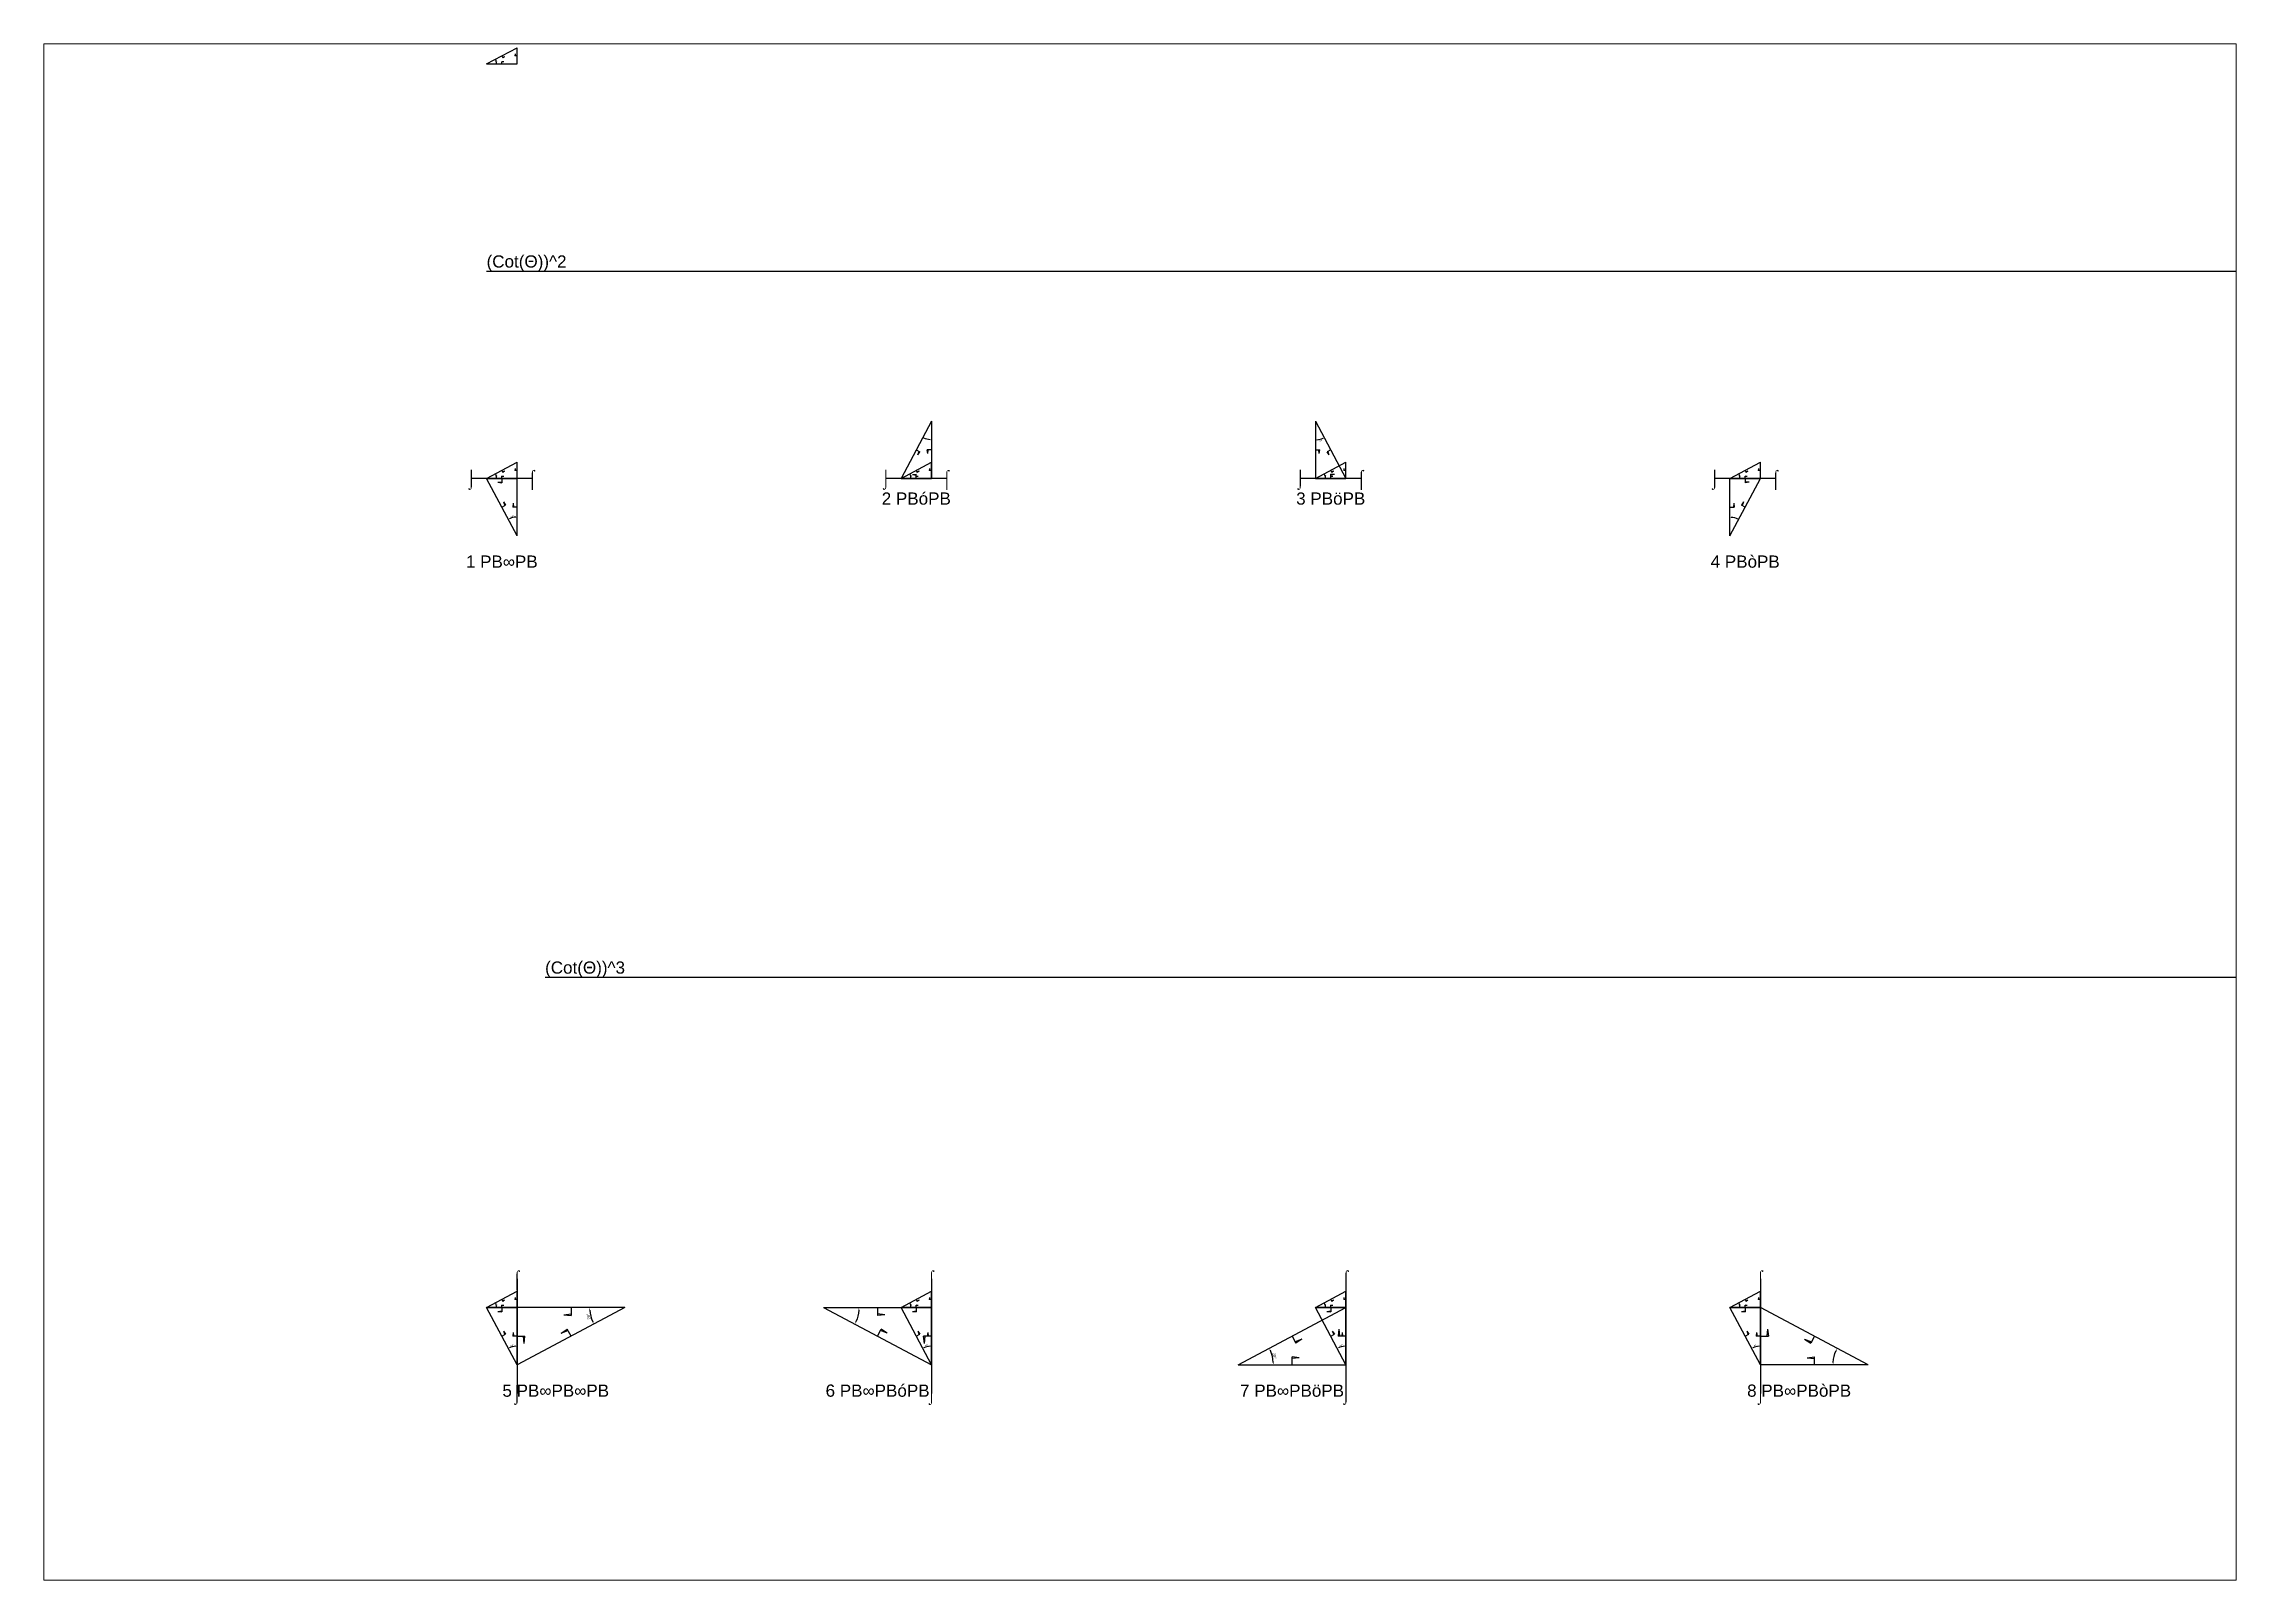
# Paper-space layout 'Layout1' of a CAD drawing. Header units: millimetres. Extents: x 29 to 262, y 20 to 183.
# The model-space entities are those that its viewports show. They can reach past a viewport. Long polylines and large blocks are cut down to what shows.
import ezdxf
from ezdxf.enums import TextEntityAlignment as Align

# ---------------------------------------------------------------- set-up
doc = ezdxf.new("R2010")
doc.units = ezdxf.units.MM
doc.header["$PDMODE"] = 35
doc.linetypes.add('DASHED', pattern=[19.05, 12.7, -6.35])
for name, color, linetype in [('BASE', 170, 'Continuous'), ('HYPOTENUSE', 20, 'Continuous'), ('PERPENDICULAR', 90, 'Continuous')]:
    doc.layers.add(name, color=color, linetype=linetype)
doc.styles.add('Arial', font='arial_0.ttf')
doc.dimstyles.new('ISO-25', dxfattribs={"dimtxt": 250, "dimasz": 100, "dimexe": 1.25, "dimexo": 0.625, "dimgap": 100, "dimtad": 1, "dimdec": 0, "dimtxsty": 'Arial', "dimcen": 2.5, "dimadec": 0, "dimazin": 0, "dimtfac": 1, "dimtdec": 0, "dimtmove": 0, "dimatfit": 3, "dimfxl": 1, "dimarcsym": 0})

# ---------------------------------------------------------------- blocks, each defined once
blk = doc.blocks.new('*D9')
at = {"color": 0, "lineweight": -2, "ltscale": 100, "transparency": 16777216}
blk.add_arc((0, 0), 4906, 4.08845, 23.91155, dxfattribs=at)
at = {"color": 0, "ltscale": 100, "transparency": 16777216}
for points in [[(4432, 1963), (4537, 2014), (4332, 2303)], [(4952, 352), (4835, 348), (4906, 0)]]:
    blk.add_solid(points, dxfattribs=at)
at = {"layer": 'Defpoints', "color": 0, "ltscale": 100, "transparency": 16777216}
for p in [(15000, 7976), (0, 0), (0, 0), (4841, 796), (15000, 0)]:
    blk.add_point(p, dxfattribs=at)
at = {"color": 0, "ltscale": 100, "transparency": 16777216, "insert": (5055, 1260), "char_height": 400, "attachment_point": 5, "rotation": 284, "style": 'Arial'}
blk.add_mtext('28°', dxfattribs=at)
blk = doc.blocks.new('SanjoyNathGeometrifyingTrigonometryFundamentalLockedSet')
at = {"color": 242, "linetype": 'DASHED', "ltscale": 100, "true_color": 0xcd2027}
for p, q in [((7500, 3987.8), (8016.4, 3016.6)), ((8852.4, 3574.3), (7922.5, 3193.2)), ((8852.4, 3574.3), (8016.4, 3016.6))]:
    blk.add_line(p, q, dxfattribs=at)
at = {"color": 114, "linetype": 'DASHED', "ltscale": 100, "true_color": 0x139b48}
for p, q in [((14000, 4987.8), (13900, 3987.8)), ((15000, 3987.8), (13900, 3987.8)), ((14000, 4987.8), (14100, 3987.8))]:
    blk.add_line(p, q, dxfattribs=at)
at = {"color": 159, "linetype": 'DASHED', "ltscale": 100, "true_color": 0x22346e}
for p, q in [((7500, 0), (7500, 1100)), ((8500, 1000), (7500, 1100)), ((8500, 1000), (7500, 900))]:
    blk.add_line(p, q, dxfattribs=at)
at = {"layer": 'BASE'}
blk.add_line((0, 0), (15000, 0), dxfattribs=at)
at = {"layer": 'HYPOTENUSE'}
blk.add_line((0, 0), (15000, 7975.6), dxfattribs=at)
at = {"layer": 'PERPENDICULAR'}
blk.add_line((15000, 0), (15000, 7975.6), dxfattribs=at)
at = {"color": 4, "ltscale": 100}
dim = blk.add_angular_dim_2l(base=(4841, 795.6), line1=((0, 0), (15000, 0)), line2=((0, 0), (15000, 7975.6)), dimstyle='ISO-25', override={"dimtxt": 400, "dimasz": 350, "dimgap": 100}, dxfattribs=at)
dim.commit()
dim.dimension.update_dxf_attribs({"geometry": '*D9', "text_midpoint": (5055.4, 1260.5)})

msp = doc.modelspace()

# ---------------------------------------------------------------- linework, layer by layer
at = {"linetype": 'DASHED', "ltscale": 600}
for p, q in [((130908, -85389), (1965671, -85389)), ((159688, -432659), (1994451, -432659))]:
    msp.add_line(p, q, dxfattribs=at)
at = {"linetype": 'DASHED', "ltscale": 400}
for p, q in [((153408, -187320), (123408, -187320)), ((357270, -187320), (327270, -187320)), ((561133, -187320), (531133, -187320)), ((764996, -187320), (734996, -187320)), ((145908, -580940), (145908, -637362)), ((349770, -580940), (349770, -637362)), ((553633, -580940), (553633, -637362)), ((757496, -580940), (757496, -637362))]:
    msp.add_line(p, q, dxfattribs=at)

# ---------------------------------------------------------------- block references
at = {"linetype": 'DASHED'}
for p in [(130908, 16542), (130908, -187320), (334770, -187320), (538633, -187320), (742496, -187320), (130908, -595046), (334770, -595046), (538633, -595046), (742496, -595046)]:
    msp.add_blockref('SanjoyNathGeometrifyingTrigonometryFundamentalLockedSet', p, dxfattribs=at)
at = {"linetype": 'DASHED', "ltscale": 100}
for p, xscale, yscale, zscale, rotation in [((349770, -159110), -1.880726465346331, 1.880726465346331, 1.880726465346331, 90), ((538633, -159110), 1.880726465346331, 1.880726465346331, 1.880726465346331, 270), ((145908, -215531), 1.880726465346334, 1.880726465346334, 1.880726465346334, 90), ((742496, -215531), -1.880726465346331, 1.880726465346331, 1.880726465346331, 270), ((145908, -623257), 1.880726465346334, 1.880726465346334, 1.880726465346334, 90), ((198965, -595046), 3.537132037454116, 3.537132037454116, 3.537132037454116, 180), ((296713, -595046), -3.537132037454116, 3.537132037454116, 3.537132037454116, 180), ((349770, -623257), 1.880726465346334, 1.880726465346334, 1.880726465346334, 90), ((553633, -623257), 1.880726465346334, 1.880726465346334, 1.880726465346334, 90), ((757496, -623257), 1.880726465346334, 1.880726465346334, 1.880726465346334, 90)]:
    msp.add_blockref('SanjoyNathGeometrifyingTrigonometryFundamentalLockedSet', p, dxfattribs=dict(at, xscale=xscale, yscale=yscale, zscale=zscale, rotation=rotation))
at = {"linetype": 'DASHED', "ltscale": 100, "yscale": 3.537132037454116, "zscale": 3.537132037454116}
for p, xscale in [((500576, -623257), 3.537132037454116), ((810553, -623257), -3.537132037454116)]:
    msp.add_blockref('SanjoyNathGeometrifyingTrigonometryFundamentalLockedSet', p, dxfattribs=dict(at, xscale=xscale))

# ---------------------------------------------------------------- texts
at = {"linetype": 'DASHED', "ltscale": 100, "style": 'Arial'}
for s, p in [('(Cot(Θ))^ 2', (130908, -85389)), ('(Cot(Θ))^ 3', (159688, -432659))]:
    msp.add_text(s, height=6000, dxfattribs=at).set_placement(p, align=Align.BOTTOM_LEFT)
for s, p in [('⌡', (123408, -187320)), ('⌠', (153408, -187320)), ('⌡', (327270, -187320)), ('⌠', (357270, -187320)), ('⌡', (531133, -187320)), ('⌠', (561133, -187320)), ('⌡', (734996, -187320)), ('⌠', (764996, -187320)), ('2 PBóPB', (342270, -197194)), ('3 PBöPB', (546133, -197194)), ('1 PB∞PB', (138408, -228197)), ('4 PBòPB', (749996, -228197)), ('⌠', (145908, -580940)), ('⌠', (349770, -580940)), ('⌠', (553633, -580940)), ('⌠', (757496, -580940)), ('5 PB∞PB∞PB', (164936, -635922)), ('⌡', (145908, -637362)), ('6 PB∞PBóPB', (323242, -635922)), ('⌡', (349770, -637362)), ('7 PB∞PBöPB', (527104, -635922)), ('⌡', (553633, -637362)), ('8 PB∞PBòPB', (776524, -635922)), ('⌡', (757496, -637362))]:
    msp.add_text(s, height=6000, dxfattribs=at).set_placement(p, align=Align.MIDDLE_CENTER)

psp = doc.layouts.get("Layout1")

# ---------------------------------------------------------------- viewports
at = {"layer": '0'}
psp.add_viewport(center=(145.33, 101.82), size=(232.52, 162.92), view_center_point=(452334.43, -351372.58), view_height=755561.128, dxfattribs=at)

doc.saveas('drawing.dxf')
